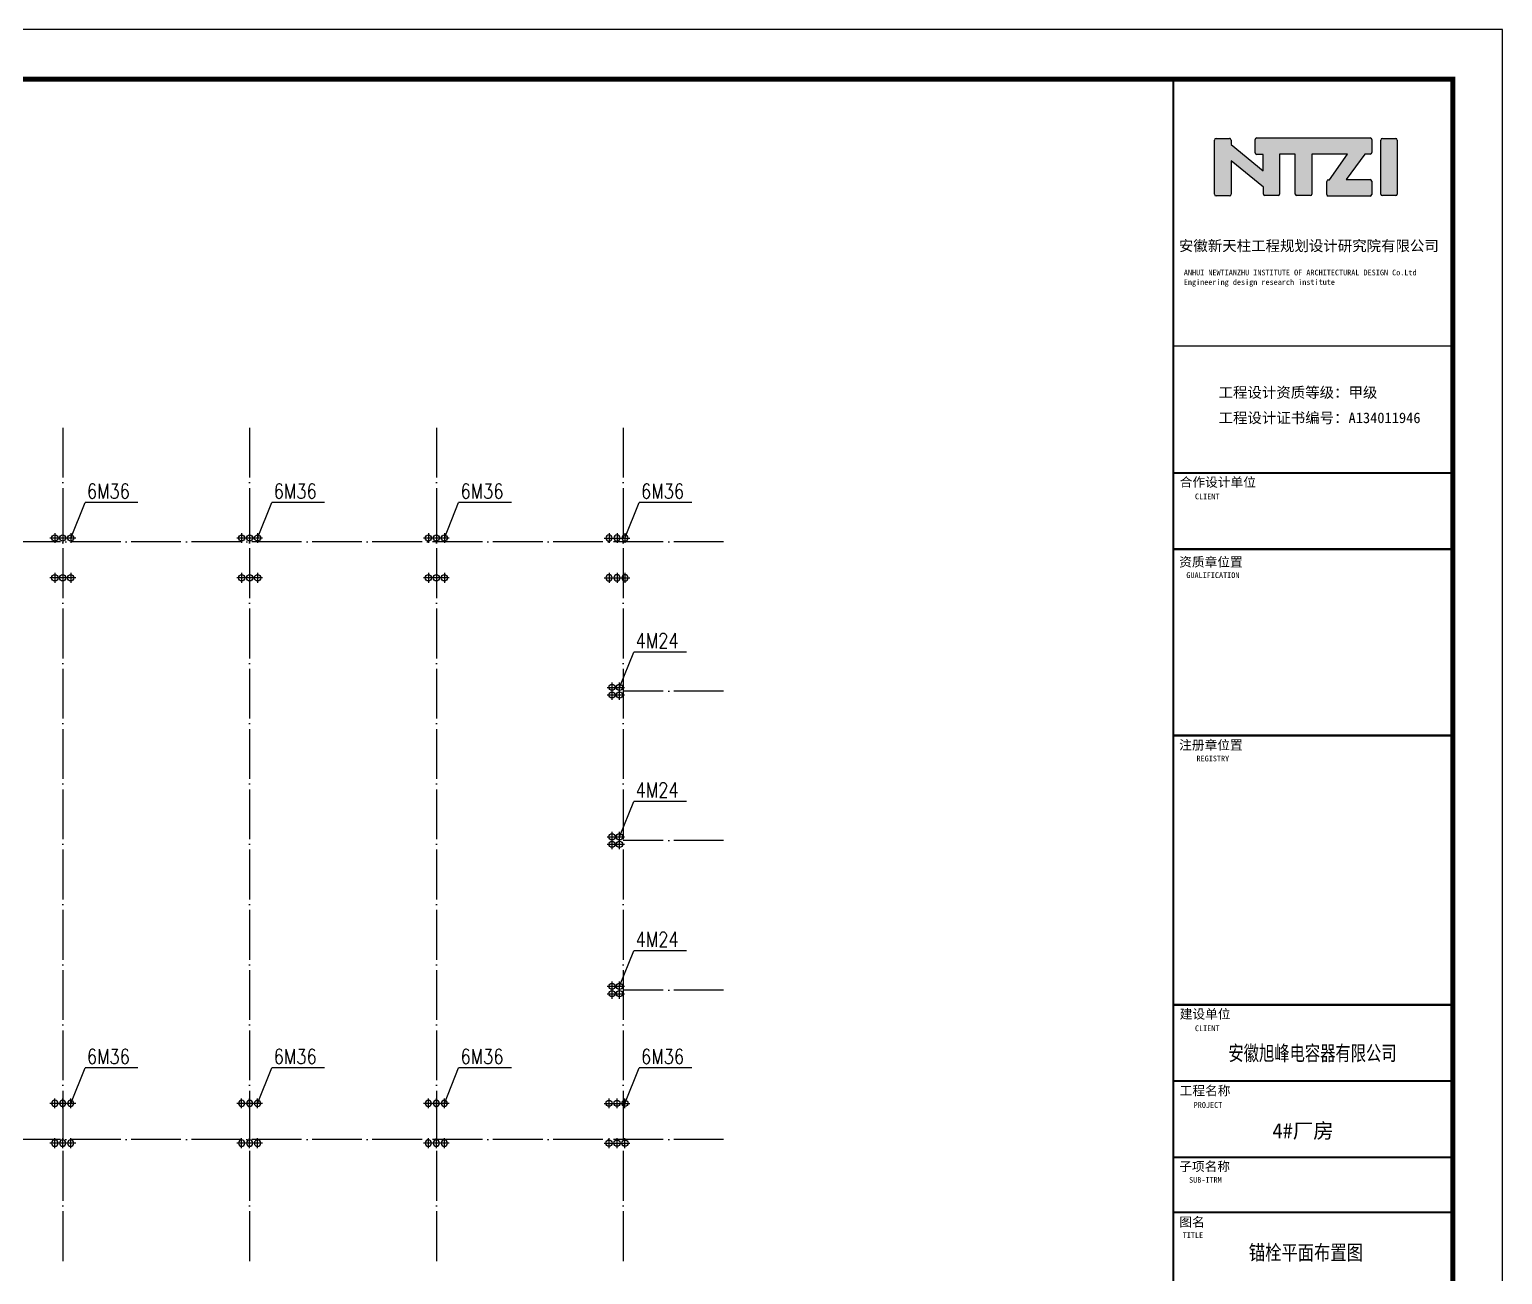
# Model space of a CAD drawing. Extents: x 32177600 to 32582346, y -189249 to 154687.
# Drawn here: x 32267063 to 32326200, y -155242 to -105249 of the extents above; entities that cross this region are included whole.
import ezdxf
from ezdxf.enums import TextEntityAlignment as Align

# ---------------------------------------------------------------- set-up
doc = ezdxf.new("R2010")
doc.units = 0
doc.header["$LTSCALE"] = 1000
doc.header["$MEASUREMENT"] = 0
for name, pattern in [('ACAD_ISO04W100', [30.5, 24, -3, 0.5, -3]), ('CENTER', [2, 1.25, -0.25, 0.25, -0.25]), ('DOTE', [2.42, 2, -0.2, 0.02, -0.2])]:
    doc.linetypes.add(name, pattern=pattern)
doc.layers.get('0').update_dxf_attribs({"linetype": 'CONTINUOUS'})
for name, color, linetype in [('DOTE', 1, 'ACAD_ISO04W100'), ('PUB_TAB', 7, 'CONTINUOUS'), ('PUB_TEXT', 7, 'CONTINUOUS'), ('PUB_TITLE', 4, 'CONTINUOUS'), ('ROOF', 7, 'CONTINUOUS'), ('中心线', 9, 'CENTER'), ('锚栓', 6, 'CONTINUOUS')]:
    doc.layers.add(name, color=color, linetype=linetype)
doc.styles.add('-宋体', font='', dxfattribs={"width": 0.8})
doc.styles.add('character', font='romans.shx', dxfattribs={"width": 0.618, "bigfont": 'gbhzfs.shx'})
doc.styles.add('STYLE-黑体', font='simhei.ttf')
doc.styles.add('TQ', font='')
doc.styles.get('-宋体').set_extended_font_data('SimSun')
doc.styles.get('TQ').set_extended_font_data('SimSun')

# ---------------------------------------------------------------- blocks, each defined once
blk = doc.blocks.new('m')
at = {"layer": '锚栓'}
for p, q in [((2858390, 836587), (2858985, 836587)), ((2858688, 836885), (2858688, 836290))]:
    blk.add_line(p, q, dxfattribs=at)
blk.add_circle((2858688, 836587), 189, dxfattribs=at)
blk = doc.blocks.new('tk')
h = blk.add_hatch(color=256)
h.paths.add_polyline_path([(31009895, -54327), (31010541, -54856), (31010541, -54993, 0.414214), (31010573, -55025), (31010836, -55025, 0.414214), (31010868, -54993), (31010868, -54194), (31011182, -54194), (31011182, -54992, 0.414214), (31011214, -55024), (31011484, -55024, 0.414214), (31011516, -54992), (31011516, -54195), (31012229, -54195), (31011867, -54706), (31011845, -54706, 0.414214), (31011813, -54738), (31011813, -55000, 0.414214), (31011845, -55032), (31012685, -55032, 0.414214), (31012717, -55000), (31012717, -54736, 0.414214), (31012685, -54704), (31012205, -54704), (31012579, -54190), (31012686, -54190, 0.414214), (31012718, -54158), (31012718, -53897, 0.414214), (31012686, -53865), (31010407, -53865, 0.414214), (31010375, -53897), (31010375, -54164, 0.414214), (31010407, -54196), (31010538, -54196), (31010538, -54524), (31009893, -53997), (31009893, -53908, 0.41489), (31009861, -53876), (31009593, -53876, 0.414214), (31009561, -53908), (31009561, -54996, 0.414214), (31009593, -55028), (31009863, -55028, 0.414214), (31009895, -54996)])
h.paths.add_polyline_path([(31012899, -54993, 0.414214), (31012931, -55025), (31013198, -55025, 0.414214), (31013230, -54993), (31013230, -53909, 0.414214), (31013198, -53877), (31012931, -53877, 0.414214), (31012899, -53909)])
for p, q in [((31009561, -54996), (31009561, -53908)), ((31009593, -53876), (31009861, -53876)), ((31009893, -53908), (31009893, -53997)), ((31009893, -53997), (31010538, -54524)), ((31010375, -54164), (31010375, -53897)), ((31010407, -53865), (31012686, -53865)), ((31012718, -53897), (31012718, -54158)), ((31012899, -54993), (31012899, -53909)), ((31012931, -53877), (31013198, -53877)), ((31013230, -53909), (31013230, -54993)), ((31010541, -54856), (31009895, -54327)), ((31009895, -54327), (31009895, -54996)), ((31010538, -54196), (31010407, -54196)), ((31010538, -54524), (31010538, -54196)), ((31011182, -54194), (31010868, -54194)), ((31010868, -54194), (31010868, -54993)), ((31011182, -54992), (31011182, -54194)), ((31012229, -54195), (31011516, -54195)), ((31011516, -54195), (31011516, -54992)), ((31011867, -54706), (31012229, -54195)), ((31012579, -54190), (31012205, -54704)), ((31012686, -54190), (31012579, -54190)), ((31010541, -54993), (31010541, -54856)), ((31011813, -55000), (31011813, -54738)), ((31011845, -54706), (31011867, -54706)), ((31012205, -54704), (31012685, -54704)), ((31012717, -54736), (31012717, -55000)), ((31009863, -55028), (31009593, -55028)), ((31010836, -55025), (31010573, -55025)), ((31011484, -55024), (31011214, -55024)), ((31012685, -55032), (31011845, -55032)), ((31013198, -55025), (31012931, -55025))]:
    blk.add_line(p, q)
for centre, start, end in [((31009593, -53908), 90, 180), ((31009861, -53908), 359.8676, 90), ((31010407, -53897), 90, 180), ((31012686, -53897), 0, 90), ((31012931, -53909), 90, 180), ((31013198, -53909), 0, 90), ((31010407, -54164), 180, 270), ((31012686, -54158), 270, 0), ((31009593, -54996), 180, 270), ((31009863, -54996), 270, 0), ((31010573, -54993), 180, 270), ((31010836, -54993), 270, 0), ((31011214, -54992), 180, 270), ((31011484, -54992), 270, 0), ((31011845, -54738), 90, 180), ((31012685, -54736), 0, 90), ((31012931, -54993), 180, 270), ((31013198, -54993), 270, 0), ((31011845, -55000), 180, 270), ((31012685, -55000), 270, 0)]:
    blk.add_arc(centre, 32, start, end)
at = {"layer": 'PUB_TEXT'}
for q in [(31013606, -52688), (31014342, -53218)]:
    blk.add_line((31014342, -52688), q, dxfattribs=at)
at = {"layer": 'PUB_TITLE'}
blk.add_line((31014342, -52688), (31008732, -52688), dxfattribs=at)
at = {"layer": 'PUB_TITLE', "lineweight": 40}
blk.add_line((31008730, -62123), (31014340, -62123), dxfattribs=at)
for points, const_width in [([(31008732, -52688), (31008732, -92688)], 42.5), ([(31008732, -58043), (31014342, -58043)], 25.5), ([(31008732, -60593), (31014342, -60593)], 42.5), ([(31008732, -62123), (31014342, -62123)], 42.5), ([(31008730, -65863), (31014340, -65863)], 42.5), ([(31008732, -71271), (31014342, -71271)], 42.5), ([(31008732, -72801), (31014342, -72801)], 42.5), ([(31008732, -74331), (31014342, -74331)], 42.5), ([(31008732, -75436), (31014342, -75436)], 42.5)]:
    blk.add_lwpolyline(points, dxfattribs=dict(at, const_width=const_width))
at = {"layer": 'PUB_TEXT', "char_height": 212.5, "attachment_point": 1, "style": 'TQ'}
for s, insert in [('安徽新天柱工程规划设计研究院有限公司 ', (31008846, -55925)), ('工程设计资质等级：甲级 ', (31009642, -58869)), ('工程设计证书编号：{\\C0;A134011946} ', (31009642, -59379))]:
    blk.add_mtext(s, dxfattribs=dict(at, insert=insert))
at = {"layer": 'PUB_TEXT', "attachment_point": 1, "style": 'TQ'}
for s, insert, char_height, width in [('ANHUI NEWTIANZHU INSTITUTE OF ARCHITECTURAL DESIGN Co.Ltd\\PEngineering design research institute', (31008945, -56511), 114.75, 5257.35), ('合作设计单位', (31008862, -60683), 187, 1749.26), ('CLIENT', (31009168, -61006), 114.8, 2399.55), ('资质章位置', (31008851, -62285), 187, 2125), ('GUALIFICATION', (31008995, -62587), 114.75, 2680.9), ('注册章位置', (31008851, -65960), 187, 1530), ('REGISTRY', (31009199, -66268), 114.8, 2399.55), ('建设单位', (31008862, -71361), 187, 1111.8), ('CLIENT', (31009168, -71684), 114.8, 2399.55), ('工程名称', (31008860, -72899), 187, 1111.8), ('PROJECT', (31009142, -73224), 114.8, 2399.55), ('子项名称', (31008852, -74422), 187, 1111.8), ('SUB-ITRM', (31009050, -74728), 114.8, 2399.55), ('图名', (31008855, -75537), 187, 1111.8), ('TITLE', (31008922, -75837), 114.8, 2399.55)]:
    blk.add_mtext(s, dxfattribs=dict(at, insert=insert, char_height=char_height, width=width))

msp = doc.modelspace()

# ---------------------------------------------------------------- linework, layer by layer
at = {"layer": 'DOTE', "linetype": 'DOTE'}
for p, q in [((32268399.8, -121241.3, 0), (32268399.8, -154712.8, 0)), ((32275899.8, -121241.3, 0), (32275899.8, -154712.8, 0)), ((32283399.8, -121241.3, 0), (32283399.8, -154712.8, 0)), ((32290899.8, -121241.3, 0), (32290899.8, -154712.8, 0)), ((32294925.7, -125818.3, 0), (32196873.9, -125818.3, 0)), ((32294925.7, -131818.3, 0), (32290899.8, -131818.3, 0)), ((32294925.7, -137818.3, 0), (32290899.8, -137818.3, 0)), ((32294925.7, -143818.3, 0), (32290899.8, -143818.3, 0)), ((32294925.7, -149818.3, 0), (32196873.9, -149818.3, 0))]:
    msp.add_line(p, q, dxfattribs=at)
at = {"layer": 'PUB_TITLE', "elevation": 0}
msp.add_lwpolyline([(32177600.3, -189248.9), (32326200.3, -189248.9), (32326200.3, -105248.9), (32177600.3, -105248.9)], close=True, dxfattribs=at)
at = {"layer": 'PUB_TITLE', "const_width": 200, "elevation": 0}
msp.add_lwpolyline([(32182600.3, -187248.9), (32324200.3, -187248.9), (32324200.3, -107248.9), (32182600.3, -107248.9)], close=True, dxfattribs=at)
at = {"layer": '中心线', "linetype": 'ByBlock', "ltscale": 1.875}
for p, q in [((32268719.8, -125668.3, 0), (32269293.2, -124246.6, 0)), ((32271408.6, -124246.6, 0), (32269293.2, -124246.6, 0)), ((32276219.8, -125668.3, 0), (32276793.2, -124246.6, 0)), ((32278908.6, -124246.6, 0), (32276793.2, -124246.6, 0)), ((32283719.8, -125668.3, 0), (32284293.2, -124246.6, 0)), ((32286408.6, -124246.6, 0), (32284293.2, -124246.6, 0)), ((32290969.8, -125668.3, 0), (32291543.2, -124246.6, 0)), ((32293658.6, -124246.6, 0), (32291543.2, -124246.6, 0)), ((32290749.8, -131668.3), (32291323.2, -130246.6)), ((32293438.6, -130246.6), (32291323.2, -130246.6)), ((32290749.8, -137668.3), (32291323.2, -136246.6)), ((32293438.6, -136246.6), (32291323.2, -136246.6)), ((32290749.8, -143668.3), (32291323.2, -142246.6)), ((32293438.6, -142246.6), (32291323.2, -142246.6)), ((32268719.8, -148368.3, 0), (32269293.2, -146946.6, 0)), ((32271408.6, -146946.6, 0), (32269293.2, -146946.6, 0)), ((32276219.8, -148368.3, 0), (32276793.2, -146946.6, 0)), ((32278908.6, -146946.6, 0), (32276793.2, -146946.6, 0)), ((32283719.8, -148368.3, 0), (32284293.2, -146946.6, 0)), ((32286408.6, -146946.6, 0), (32284293.2, -146946.6, 0)), ((32290969.8, -148368.3, 0), (32291543.2, -146946.6, 0)), ((32293658.6, -146946.6, 0), (32291543.2, -146946.6, 0))]:
    msp.add_line(p, q, dxfattribs=at)

# ---------------------------------------------------------------- block references
at = {"xscale": 2, "yscale": 2, "zscale": 2}
msp.add_blockref('tk', (-29704483.9, -1872.1, 0), dxfattribs=at)
msp.add_blockref('tk', (-29704483.9, -1872.1, 0), dxfattribs=at)
at = {"layer": 'ROOF', "yscale": 0.6666666666860692}
for p, xscale, zscale, rotation in [((31710355, 1780123.6, 0), 0.6666666666860692, 0.6666666666860692, 270.0000000001386), ((31710675, 1780123.6, 0), 0.6666666666860692, 0.6666666666860692, 270.0000000001386), ((31710995, 1780123.6, 0), 0.6666666666860692, 0.6666666666860692, 270.0000000001386), ((31717855, 1780123.6, 0), 0.6666666666860692, 0.6666666666860692, 270.0000000001386), ((31718175, 1780123.6, 0), 0.6666666666860692, 0.6666666666860692, 270.0000000001386), ((31718495, 1780123.6, 0), 0.6666666666860692, 0.6666666666860692, 270.0000000001386), ((31725355, 1780123.6, 0), 0.6666666666860692, 0.6666666666860692, 270.0000000001386), ((31725675, 1780123.6, 0), 0.6666666666860692, 0.6666666666860692, 270.0000000001386), ((31725995, 1780123.6, 0), 0.6666666666860692, 0.6666666666860692, 270.0000000001386), ((32848054.6, 1780123.6, 0), -0.6666666666860692, 0.6666666666860692, 90.00000000115021), ((32848374.6, 1780123.6, 0), -0.6666666666860692, 0.6666666666860692, 90.00000000115021), ((32848694.6, 1780123.6, 0), -0.6666666666860692, 0.6666666666860692, 90.00000000115021), ((31710355, 1778523.6, 0), 0.6666666666860692, 0.6666666666860692, 270.0000000001386), ((31710675, 1778523.6, 0), 0.6666666666860692, 0.6666666666860692, 270.0000000001386), ((31710995, 1778523.6, 0), 0.6666666666860692, 0.6666666666860692, 270.0000000001386), ((31717855, 1778523.6, 0), 0.6666666666860692, 0.6666666666860692, 270.0000000001386), ((31718175, 1778523.6, 0), 0.6666666666860692, 0.6666666666860692, 270.0000000001386), ((31718495, 1778523.6, 0), 0.6666666666860692, 0.6666666666860692, 270.0000000001386), ((31725355, 1778523.6, 0), 0.6666666666860692, 0.6666666666860692, 270.0000000001386), ((31725675, 1778523.6, 0), 0.6666666666860692, 0.6666666666860692, 270.0000000001386), ((31725995, 1778523.6, 0), 0.6666666666860692, 0.6666666666860692, 270.0000000001386), ((32848054.6, 1778523.6, 0), -0.6666666666860692, 0.6666666666860692, 90.00000000115021), ((32848374.6, 1778523.6, 0), -0.6666666666860692, 0.6666666666860692, 90.00000000115021), ((32848694.6, 1778523.6, 0), -0.6666666666860692, 0.6666666666860692, 90.00000000115021), ((32848174.6, -2037460.2, 0), 0.6666666666860692, 0.6666666666860692, 90), ((32848174.6, -2037760.2, 0), 0.6666666666860692, 0.6666666666860692, 90), ((32848474.6, -2037460.2, 0), 0.6666666666860692, 0.6666666666860692, 90), ((32848474.6, -2037760.2, 0), 0.6666666666860692, 0.6666666666860692, 90), ((32848174.6, -2043460.2, 0), 0.6666666666860692, 0.6666666666860692, 90), ((32848174.6, -2043760.2, 0), 0.6666666666860692, 0.6666666666860692, 90), ((32848474.6, -2043460.2, 0), 0.6666666666860692, 0.6666666666860692, 90), ((32848474.6, -2043760.2, 0), 0.6666666666860692, 0.6666666666860692, 90), ((32848174.6, -2049460.2, 0), 0.6666666666860692, 0.6666666666860692, 90), ((32848474.6, -2049460.2, 0), 0.6666666666860692, 0.6666666666860692, 90), ((32848174.6, -2049760.2, 0), 0.6666666666860692, 0.6666666666860692, 90), ((32848474.6, -2049760.2, 0), 0.6666666666860692, 0.6666666666860692, 90), ((31710355, -2054160.2, 0), -0.6666666666860692, 0.6666666666666856, 270), ((31710675, -2054160.2, 0), -0.6666666666860692, 0.6666666666666856, 270), ((31710995, -2054160.2, 0), -0.6666666666860692, 0.6666666666666856, 270), ((31717855, -2054160.2, 0), -0.6666666666860692, 0.6666666666666856, 270), ((31718175, -2054160.2, 0), -0.6666666666860692, 0.6666666666666856, 270), ((31718495, -2054160.2, 0), -0.6666666666860692, 0.6666666666666856, 270), ((31725355, -2054160.2, 0), -0.6666666666860692, 0.6666666666666856, 270), ((31725675, -2054160.2, 0), -0.6666666666860692, 0.6666666666666856, 270), ((31725995, -2054160.2, 0), -0.6666666666860692, 0.6666666666666856, 270), ((32848054.6, -2054160.2, 0), 0.6666666666860692, 0.6666666666860692, 90.00000000128884), ((32848374.6, -2054160.2, 0), 0.6666666666860692, 0.6666666666860692, 90.00000000128884), ((32848694.6, -2054160.2, 0), 0.6666666666860692, 0.6666666666860692, 90.00000000128884), ((31710355, -2055760.2, 0), -0.6666666666860692, 0.6666666666666856, 270), ((31710675, -2055760.2, 0), -0.6666666666860692, 0.6666666666666856, 270), ((31710995, -2055760.2, 0), -0.6666666666860692, 0.6666666666666856, 270), ((31717855, -2055760.2, 0), -0.6666666666860692, 0.6666666666666856, 270), ((31718175, -2055760.2, 0), -0.6666666666860692, 0.6666666666666856, 270), ((31718495, -2055760.2, 0), -0.6666666666860692, 0.6666666666666856, 270), ((31725355, -2055760.2, 0), -0.6666666666860692, 0.6666666666666856, 270), ((31725675, -2055760.2, 0), -0.6666666666860692, 0.6666666666666856, 270), ((31725995, -2055760.2, 0), -0.6666666666860692, 0.6666666666666856, 270), ((32848054.6, -2055760.2, 0), 0.6666666666860692, 0.6666666666860692, 90.00000000128884), ((32848374.6, -2055760.2, 0), 0.6666666666860692, 0.6666666666860692, 90.00000000128884), ((32848694.6, -2055760.2, 0), 0.6666666666860692, 0.6666666666860692, 90.00000000128884)]:
    msp.add_blockref('m', p, dxfattribs=dict(at, xscale=xscale, zscale=zscale, rotation=rotation))

# ---------------------------------------------------------------- texts
at = {"layer": 'PUB_TAB', "lineweight": -3}
for s, style, width, p in [('安徽旭峰电容器有限公司', 'STYLE-黑体', 0.75, (32318572.2, -146651.5, 0)), ('4#厂房', 'STYLE-黑体', 1.000119, (32318189.9, -149768.1, 0)), ('锚栓平面布置图', '-宋体', 0.8, (32318305.4, -154656.5, 0))]:
    msp.add_text(s, height=600, dxfattribs=dict(at, style=style, width=width)).set_placement(p, align=Align.CENTER)
at = {"layer": 'PUB_TEXT', "color": 7, "lineweight": -3, "style": 'character', "width": 0.8}
for s, p in [('6M36', (32269366.9, -124088.3, 0)), ('6M36', (32276866.9, -124088.3, 0)), ('6M36', (32284366.9, -124088.3, 0)), ('6M36', (32291616.9, -124088.3, 0)), ('4M24', (32291396.9, -130088.3)), ('4M24', (32291396.9, -136088.3)), ('4M24', (32291396.9, -142088.3)), ('6M36', (32269366.9, -146788.3, 0)), ('6M36', (32276866.9, -146788.3, 0)), ('6M36', (32284366.9, -146788.3, 0)), ('6M36', (32291616.9, -146788.3, 0))]:
    msp.add_text(s, height=600, dxfattribs=at).set_placement(p)

doc.saveas('drawing.dxf')
